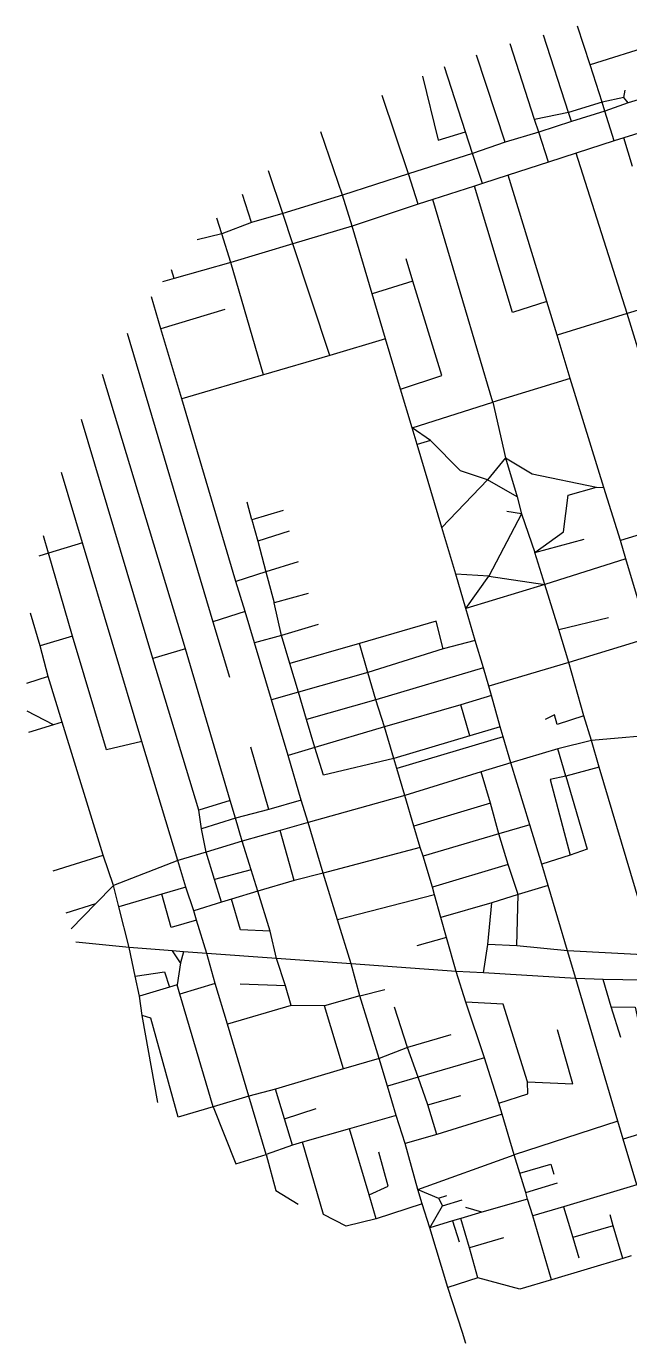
# Model space of a CAD drawing. Header units: metres. Extents: x 625672 to 628382, y 4833517 to 4835790.
# Drawn here: x 625672 to 626578, y 4833607 to 4835585 of the extents above; entities that cross this region are included whole.
import ezdxf

# ---------------------------------------------------------------- set-up
doc = ezdxf.new("R2010")
doc.units = ezdxf.units.M

msp = doc.modelspace()

# ---------------------------------------------------------------- linework, layer by layer
at = {"layer": 'ROADS'}
for points in [[(626486.4, 4835455.7), (626449, 4835571.8)], [(626518.7, 4835526.9), (626500.1, 4835584.9)], [(626435.5, 4835445.1), (626399, 4835558.7)], [(626614.6, 4835557.3), (626518.7, 4835526.9)], [(626391.5, 4835410.9), (626348.3, 4835541.5)], [(626267, 4835509.9), (626290.9, 4835414), (626331.8, 4835426.6)], [(626331.8, 4835426.6), (626300.4, 4835524.2)], [(626537, 4835470.9), (626518.7, 4835526.9)], [(626246.3, 4835363.2), (626206.7, 4835481.2)], [(626537, 4835470.9), (626486.4, 4835455.7)], [(626569.5, 4835477.8), (626537, 4835470.9)], [(626541.1, 4835457.5), (626537, 4835470.9)], [(626576.2, 4835470), (626541.1, 4835457.5)], [(626569.5, 4835477.8), (626571.6, 4835489)], [(626576.2, 4835470), (626569.5, 4835477.8)], [(626619.7, 4835483.2), (626576.2, 4835470)], [(626486.4, 4835455.7), (626435.5, 4835445.1)], [(626491.1, 4835442.1), (626486.4, 4835455.7)], [(626541.1, 4835457.5), (626491.1, 4835442.1)], [(626554.8, 4835412.8), (626541.1, 4835457.5)], [(626441.9, 4835426.2), (626435.5, 4835445.1)], [(626491.1, 4835442.1), (626441.9, 4835426.2)], [(626635.3, 4835437.8), (626569.5, 4835417.3)], [(626146.9, 4835331.2), (626114.5, 4835426.6)], [(626342.2, 4835394.1), (626331.8, 4835426.6)], [(626391.5, 4835410.9), (626342.2, 4835394.1)], [(626441.9, 4835426.2), (626391.5, 4835410.9)], [(626456.5, 4835381), (626441.9, 4835426.2)], [(626554.8, 4835412.8), (626497.8, 4835394.6)], [(626569.5, 4835417.3), (626554.8, 4835412.8)], [(626582.6, 4835374.4), (626569.5, 4835417.3)], [(626342.2, 4835394.1), (626246.3, 4835363.2)], [(626357.1, 4835348.8), (626342.2, 4835394.1)], [(626497.8, 4835394.6), (626456.5, 4835381)], [(626574.3, 4835153.6), (626497.8, 4835394.6)], [(626456.5, 4835381), (626395.9, 4835361.5)], [(626057.3, 4835303.8), (626035.8, 4835368)], [(626246.3, 4835363.2), (626146.9, 4835331.2)], [(626260.4, 4835317.8), (626246.3, 4835363.2)], [(626395.9, 4835361.5), (626357.1, 4835348.8)], [(626454, 4835171.6), (626395.9, 4835361.5)], [(626010.3, 4835290.6), (625996.6, 4835332.5)], [(626146.9, 4835331.2), (626057.3, 4835303.8)], [(626161.4, 4835284.9), (626146.9, 4835331.2)], [(626345.1, 4835344.8), (626282.4, 4835324.7)], [(626357.1, 4835348.8), (626345.1, 4835344.8)], [(626454, 4835171.6), (626402.1, 4835155), (626345.1, 4835344.8)], [(626260.4, 4835317.8), (626161.4, 4835284.9)], [(626282.4, 4835324.7), (626260.4, 4835317.8)], [(626372.8, 4835020.4), (626282.4, 4835324.7)], [(625965.9, 4835273.2), (625958.2, 4835296.8)], [(626057.3, 4835303.8), (626010.3, 4835290.6)], [(626072.6, 4835258.2), (626057.3, 4835303.8)], [(625965.9, 4835273.2), (625929, 4835264.2)], [(626010.3, 4835290.6), (625965.9, 4835273.2)], [(625979.3, 4835230.5), (625965.9, 4835273.2)], [(626161.4, 4835284.9), (626072.6, 4835258.2)], [(626191.4, 4835183.1), (626161.4, 4835284.9)], [(626072.6, 4835258.2), (625979.3, 4835230.5)], [(626127.8, 4835090.9), (626072.6, 4835258.2)], [(626252.7, 4835202.3), (626242.7, 4835235.9)], [(625894.2, 4835206.3), (625890.1, 4835219.5)], [(625979.3, 4835230.5), (625894.2, 4835206.3)], [(626028.3, 4835061.5), (625979.3, 4835230.5)], [(625894.2, 4835206.3), (625876.6, 4835201.1)], [(626252.7, 4835202.3), (626191.4, 4835183.1)], [(626234.3, 4835040.1), (626296.4, 4835060.5), (626252.7, 4835202.3)], [(625874.2, 4835130.7), (625860, 4835178.5)], [(626211.5, 4835115.6), (626191.4, 4835183.1)], [(626644, 4835174.6), (626574.3, 4835153.6)], [(625970.2, 4835159.5), (625874.2, 4835130.7)], [(626469.4, 4835121.1), (626454, 4835171.6)], [(626574.3, 4835153.6), (626469.4, 4835121.1)], [(626669.5, 4834844.7), (626574.3, 4835153.6)], [(625823.5, 4835124.2), (625952.5, 4834691)], [(625905.5, 4835025.5), (625874.2, 4835130.7)], [(626211.5, 4835115.6), (626127.8, 4835090.9)], [(626234.3, 4835040.1), (626211.5, 4835115.6)], [(626489.1, 4835055.9), (626469.4, 4835121.1)], [(626127.8, 4835090.9), (626028.3, 4835061.5)], [(625911.4, 4834650.2), (625786.8, 4835062)], [(626028.3, 4835061.5), (625905.5, 4835025.5)], [(626489.1, 4835055.9), (626372.8, 4835020.4)], [(626539.5, 4834892.7), (626489.1, 4835055.9)], [(626251.5, 4834981.9), (626234.3, 4835040.1)], [(625986.8, 4834751.5), (625905.5, 4835025.5)], [(626251.5, 4834981.9), (626372.8, 4835020.4)], [(626372.8, 4835020.4), (626391.9, 4834937)], [(625862.2, 4834635.8), (625755.3, 4834994.4)], [(626258.9, 4834957.2), (626251.5, 4834981.9)], [(626279.1, 4834963.1), (626251.5, 4834981.9)], [(626279.1, 4834963.1), (626258.9, 4834957.2)], [(626296.2, 4834832.4), (626258.9, 4834957.2)], [(626364.9, 4834904), (626324.3, 4834917.5), (626279.1, 4834963.1)], [(626391.9, 4834937), (626364.9, 4834904)], [(626391.9, 4834937), (626409.1, 4834878.6)], [(626391.9, 4834937), (626431.6, 4834912.8), (626528.6, 4834893.2)], [(625756.4, 4834809.3), (625725, 4834914.9)], [(626296.2, 4834832.4), (626364.9, 4834904)], [(626409.1, 4834878.6), (626364.9, 4834904)], [(626409.1, 4834878.6), (626415.7, 4834852.8)], [(626435.9, 4834794.9), (626478.7, 4834825.8), (626486.1, 4834881.1), (626528.6, 4834893.2)], [(626528.6, 4834893.2), (626539.5, 4834892.7)], [(626564.5, 4834812.9), (626539.5, 4834892.7)], [(626010.9, 4834843.8), (626004.1, 4834870.4)], [(626057.9, 4834858.1), (626010.9, 4834843.8)], [(626415.7, 4834852.8), (626394, 4834856.3)], [(626010.9, 4834843.8), (626020, 4834812.1)], [(626415.7, 4834852.8), (626366.5, 4834759.1)], [(626415.7, 4834852.8), (626435.9, 4834794.9)], [(626669.5, 4834844.7), (626564.5, 4834812.9)], [(625705.5, 4834793.9), (625698.2, 4834819.8)], [(626067, 4834826.8), (626020, 4834812.1)], [(626317.1, 4834762.5), (626296.2, 4834832.4)], [(625756.4, 4834809.3), (625705.5, 4834793.9)], [(625845.9, 4834511.1), (625756.4, 4834809.3)], [(626020, 4834812.1), (626031.9, 4834765.8)], [(626435.9, 4834794.9), (626510, 4834815.1)], [(626572.4, 4834785.2), (626564.5, 4834812.9)], [(625705.5, 4834793.9), (625690.9, 4834789.5)], [(625741.5, 4834669.3), (625705.5, 4834793.9)], [(626080.5, 4834780.9), (626031.9, 4834765.8)], [(626450.9, 4834747), (626435.9, 4834794.9)], [(626572.4, 4834785.2), (626450.9, 4834747)], [(626608.1, 4834666.5), (626572.4, 4834785.2)], [(626031.9, 4834765.8), (625986.8, 4834751.5)], [(626031.9, 4834765.8), (626044.5, 4834719.1)], [(626332.3, 4834711), (626317.1, 4834762.5)], [(626366.5, 4834759.1), (626317.1, 4834762.5)], [(626332.3, 4834711), (626366.5, 4834759.1)], [(626366.5, 4834759.1), (626450.9, 4834747)], [(626000.6, 4834706.1), (625986.8, 4834751.5)], [(626450.9, 4834747), (626332.3, 4834711)], [(626471.7, 4834679.5), (626450.9, 4834747)], [(626095.5, 4834733.4), (626044.5, 4834719.1)], [(626055.5, 4834670.3), (626044.5, 4834719.1)], [(625693.1, 4834654.9), (625678.3, 4834703.8)], [(626000.6, 4834706.1), (625952.5, 4834691)], [(626014.9, 4834659.1), (626000.6, 4834706.1)], [(626346.4, 4834662.7), (626332.3, 4834711)], [(625952.5, 4834691), (625977.2, 4834607.7)], [(626110.4, 4834686.7), (626055.5, 4834670.3)], [(626298.4, 4834650.1), (626287.6, 4834691.8), (626172.3, 4834658.1)], [(626471.7, 4834679.5), (626546.6, 4834697.4)], [(626486.8, 4834629.6), (626471.7, 4834679.5)], [(625741.5, 4834669.3), (625693.1, 4834654.9)], [(625845.9, 4834511.1), (625792.6, 4834498.4), (625741.5, 4834669.3)], [(626055.5, 4834670.3), (626014.9, 4834659.1)], [(626040.4, 4834573.5), (626014.9, 4834659.1)], [(626068, 4834628.3), (626055.5, 4834670.3)], [(626346.4, 4834662.7), (626298.4, 4834650.1)], [(626358.5, 4834621.7), (626346.4, 4834662.7)], [(626608.1, 4834666.5), (626486.8, 4834629.6)], [(625705.1, 4834608.6), (625693.1, 4834654.9)], [(625911.4, 4834650.2), (625862.2, 4834635.8)], [(625978.4, 4834422.7), (625911.4, 4834650.2)], [(626172.3, 4834658.1), (626068, 4834628.3)], [(626185, 4834614.9), (626172.3, 4834658.1)], [(626298.4, 4834650.1), (626185, 4834614.9)], [(625931.1, 4834408.2), (625862.2, 4834635.8)], [(626080.9, 4834585.2), (626068, 4834628.3)], [(626358.5, 4834621.7), (626197.2, 4834573.6)], [(626366.9, 4834594.2), (626358.5, 4834621.7)], [(626486.8, 4834629.6), (626366.9, 4834594.2)], [(626509.5, 4834549.7), (626486.8, 4834629.6)], [(625705.1, 4834608.6), (625672.3, 4834598.2)], [(625725.9, 4834540.3), (625705.1, 4834608.6)], [(626185, 4834614.9), (626080.9, 4834585.2)], [(626197.2, 4834573.6), (626185, 4834614.9)], [(626080.9, 4834585.2), (626040.4, 4834573.5)], [(626093, 4834544), (626080.9, 4834585.2)], [(626370.7, 4834580.1), (626324.8, 4834566.1)], [(626370.7, 4834580.1), (626366.9, 4834594.2)], [(626383.8, 4834532.9), (626370.7, 4834580.1)], [(626065.6, 4834490.2), (626040.4, 4834573.5)], [(626197.2, 4834573.6), (626093, 4834544)], [(626209.9, 4834533), (626197.2, 4834573.6)], [(626324.8, 4834566.1), (626209.9, 4834533)], [(626338.3, 4834519.4), (626324.8, 4834566.1)], [(625713, 4834536.3), (625673.5, 4834556.7)], [(625725.9, 4834540.3), (625713, 4834536.3)], [(625787.6, 4834340.3), (625725.9, 4834540.3)], [(626105.5, 4834502), (626093, 4834544)], [(626509.5, 4834549.7), (626469.5, 4834536.8), (626465.3, 4834551), (626451.1, 4834544.1)], [(626520.7, 4834512.8), (626509.5, 4834549.7)], [(625713, 4834536.3), (625675.5, 4834524.6)], [(626209.9, 4834533), (626105.5, 4834502)], [(626224.1, 4834485.6), (626209.9, 4834533)], [(626383.8, 4834532.9), (626338.3, 4834519.4)], [(626388.1, 4834518.3), (626383.8, 4834532.9)], [(626635.6, 4834522.7), (626520.7, 4834512.8)], [(625899.8, 4834332.4), (625845.9, 4834511.1)], [(626036.3, 4834409.2), (626009.4, 4834502.7)], [(626105.5, 4834502), (626065.6, 4834490.2)], [(626224.1, 4834485.6), (626118.3, 4834460.4), (626105.5, 4834502)], [(626338.3, 4834519.4), (626224.1, 4834485.6)], [(626388.1, 4834518.3), (626228.5, 4834470.7)], [(626399.7, 4834479.3), (626388.1, 4834518.3)], [(626520.7, 4834512.8), (626470.4, 4834500)], [(626532.6, 4834472.4), (626520.7, 4834512.8)], [(626085, 4834422.9), (626065.6, 4834490.2)], [(626228.5, 4834470.7), (626224.1, 4834485.6)], [(626470.4, 4834500), (626399.7, 4834479.3)], [(626482.2, 4834458.8), (626470.4, 4834500)], [(626240.4, 4834430.2), (626228.5, 4834470.7)], [(626355, 4834465.5), (626240.4, 4834430.2)], [(626399.7, 4834479.3), (626355, 4834465.5)], [(626369.3, 4834418.7), (626355, 4834465.5)], [(626428.4, 4834386.2), (626399.7, 4834479.3)], [(626532.6, 4834472.4), (626482.2, 4834458.8)], [(626606.7, 4834223.9), (626532.6, 4834472.4)], [(626482.2, 4834458.8), (626458.9, 4834454), (626488.8, 4834340.5)], [(626482.2, 4834458.8), (626514.6, 4834349.4), (626488.8, 4834340.5)], [(625978.4, 4834422.7), (625931.1, 4834408.2)], [(625986.1, 4834396.2), (625978.4, 4834422.7)], [(626085, 4834422.9), (626036.3, 4834409.2)], [(626095.2, 4834389.6), (626085, 4834422.9)], [(626240.4, 4834430.2), (626095.2, 4834389.6)], [(626254.2, 4834383.9), (626240.4, 4834430.2)], [(625935.5, 4834380), (625931.1, 4834408.2)], [(626036.3, 4834409.2), (625986.1, 4834396.2)], [(626369.3, 4834418.7), (626254.2, 4834383.9)], [(626381.5, 4834372.5), (626369.3, 4834418.7)], [(625986.1, 4834396.2), (625935.5, 4834380)], [(625996.3, 4834361.2), (625986.1, 4834396.2)], [(626095.2, 4834389.6), (626053.2, 4834377.5)], [(626117.9, 4834313.5), (626095.2, 4834389.6)], [(626263.5, 4834351.9), (626254.2, 4834383.9)], [(626428.4, 4834386.2), (626381.5, 4834372.5)], [(626446.1, 4834326.7), (626428.4, 4834386.2)], [(625942.1, 4834345), (625935.5, 4834380)], [(626053.2, 4834377.5), (625996.3, 4834361.2)], [(626074.5, 4834302.6), (626053.2, 4834377.5)], [(626381.5, 4834372.5), (626268.1, 4834338.9)], [(626396, 4834326.4), (626381.5, 4834372.5)], [(625942.1, 4834345), (625899.8, 4834332.4)], [(625996.3, 4834361.2), (625942.1, 4834345)], [(625954.8, 4834303.7), (625942.1, 4834345)], [(626009.7, 4834318.6), (625996.3, 4834361.2)], [(626263.5, 4834351.9), (626117.9, 4834313.5)], [(626268.1, 4834338.9), (626263.5, 4834351.9)], [(625712.5, 4834316.8), (625787.6, 4834340.3)], [(625803.2, 4834295), (625787.6, 4834340.3)], [(625899.8, 4834332.4), (625803.2, 4834295)], [(625911.7, 4834292.2), (625899.8, 4834332.4)], [(626282.1, 4834292.6), (626268.1, 4834338.9)], [(626396, 4834326.4), (626282.1, 4834292.6)], [(626410.7, 4834281.3), (626396, 4834326.4)], [(626488.8, 4834340.5), (626446.1, 4834326.7)], [(626455.6, 4834294.7), (626446.1, 4834326.7)], [(626009.7, 4834318.6), (625954.8, 4834303.7)], [(625965.3, 4834269.8), (625954.8, 4834303.7)], [(626019.8, 4834286.6), (626009.7, 4834318.6)], [(626074.5, 4834302.6), (626019.8, 4834286.6)], [(626117.9, 4834313.5), (626074.5, 4834302.6)], [(626139.3, 4834243.4), (626117.9, 4834313.5)], [(625803.2, 4834295), (625776.1, 4834267.3)], [(625811.2, 4834263), (625803.2, 4834295)], [(625911.7, 4834292.2), (625875.6, 4834281.7)], [(625923.8, 4834256.9), (625911.7, 4834292.2)], [(626019.8, 4834286.6), (625980.3, 4834274.4)], [(626038.4, 4834226.2), (626019.8, 4834286.6)], [(626285.3, 4834280.7), (626282.1, 4834292.6)], [(626455.6, 4834294.7), (626410.7, 4834281.3)], [(626484.7, 4834196.6), (626455.6, 4834294.7)], [(625776.1, 4834267.3), (625731.5, 4834253.1)], [(625776.1, 4834267.3), (625739.6, 4834229.9)], [(625875.6, 4834281.7), (625811.2, 4834263)], [(625826.6, 4834201.7), (625811.2, 4834263)], [(625927.9, 4834243), (625889.6, 4834232), (625875.6, 4834281.7)], [(625965.3, 4834269.8), (625923.8, 4834256.9)], [(625980.3, 4834274.4), (625965.3, 4834269.8)], [(626038.4, 4834226.2), (625993.8, 4834228.4), (625980.3, 4834274.4)], [(626285.3, 4834280.7), (626139.3, 4834243.4)], [(626294.9, 4834246.9), (626285.3, 4834280.7)], [(626371.1, 4834269.1), (626294.9, 4834246.9)], [(626365, 4834206.2), (626371.1, 4834269.1)], [(626410.7, 4834281.3), (626371.1, 4834269.1)], [(626408.6, 4834204.1), (626410.7, 4834281.3)], [(625927.9, 4834243), (625923.8, 4834256.9)], [(625943.3, 4834192.9), (625927.9, 4834243)], [(626160.1, 4834177.1), (626139.3, 4834243.4)], [(626303.4, 4834216.6), (626294.9, 4834246.9)], [(626047.8, 4834185.3), (626038.4, 4834226.2)], [(625826.6, 4834201.7), (625746.8, 4834209.8)], [(626303.4, 4834216.6), (626258.4, 4834204.2)], [(626317.6, 4834166), (626303.4, 4834216.6)], [(626358.7, 4834163.9), (626365, 4834206.2)], [(626408.6, 4834204.1), (626365, 4834206.2)], [(626484.7, 4834196.6), (626408.6, 4834204.1)], [(625835.9, 4834158.9), (625826.6, 4834201.7)], [(625891.6, 4834196.7), (625826.6, 4834201.7)], [(625903.5, 4834178.6), (625891.6, 4834196.7)], [(625908.1, 4834195.5), (625891.6, 4834196.7)], [(625908.1, 4834195.5), (625903.5, 4834178.6)], [(625943.3, 4834192.9), (625908.1, 4834195.5)], [(625955.9, 4834147.5), (625943.3, 4834192.9)], [(626047.8, 4834185.3), (625943.3, 4834192.9)], [(626061.5, 4834144.1), (626047.8, 4834185.3)], [(626160.1, 4834177.1), (626047.8, 4834185.3)], [(626617, 4834189.9), (626484.7, 4834196.6)], [(626497.4, 4834155.1), (626484.7, 4834196.6)], [(625835.9, 4834158.9), (625879.8, 4834165.4), (625887, 4834142.2)], [(625903.5, 4834178.6), (625898.5, 4834145.7)], [(626317.6, 4834166), (626160.1, 4834177.1)], [(626173.2, 4834129.2), (626160.1, 4834177.1)], [(626332.2, 4834119.7), (626317.6, 4834166)], [(626358.7, 4834163.9), (626317.6, 4834166)], [(626497.4, 4834155.1), (626358.7, 4834163.9)], [(625842.2, 4834128.8), (625835.9, 4834158.9)], [(625898.5, 4834145.7), (625887, 4834142.2)], [(625902.7, 4834131.8), (625898.5, 4834145.7)], [(625955.9, 4834147.5), (625902.7, 4834131.8)], [(625974.3, 4834086.9), (625955.9, 4834147.5)], [(626061.5, 4834144.1), (625993.5, 4834146.8)], [(626070, 4834114.8), (626061.5, 4834144.1)], [(626560.5, 4833941), (626497.4, 4834155.1)], [(626538.4, 4834153.9), (626497.4, 4834155.1)], [(626550.5, 4834112.8), (626538.4, 4834153.9)], [(626627.4, 4834152.1), (626538.4, 4834153.9)], [(625887, 4834142.2), (625842.2, 4834128.8)], [(625846.4, 4834099.5), (625842.2, 4834128.8)], [(625952.9, 4833962.4), (625902.7, 4834131.8)], [(626173.2, 4834129.2), (626120.1, 4834114.3)], [(626173.2, 4834129.2), (626210.5, 4834138.6)], [(626202.3, 4834034.9), (626173.2, 4834129.2)], [(626070, 4834114.8), (625974.3, 4834086.9)], [(626120.1, 4834114.3), (626070, 4834114.8)], [(626148.7, 4834019.5), (626120.1, 4834114.3)], [(626244.4, 4834051.4), (626225.2, 4834112.3)], [(626425, 4833999.9), (626388.3, 4834116.5), (626332.2, 4834119.7)], [(626360.3, 4834036.3), (626332.2, 4834119.7)], [(626550.5, 4834112.8), (626586.3, 4834112.3), (626616.3, 4833972.6)], [(626564.7, 4834066.9), (626550.5, 4834112.8)], [(625869.5, 4833968.9), (625846.4, 4834099.5)], [(625952.9, 4833962.4), (625900.3, 4833947), (625859, 4834095.6), (625846.4, 4834099.5)], [(626006.4, 4833978.8), (625974.3, 4834086.9)], [(626309.8, 4834070.5), (626244.4, 4834051.4)], [(626425, 4833999.9), (626492.9, 4833997.3), (626469.8, 4834078.3)], [(626244.4, 4834051.4), (626202.3, 4834034.9)], [(626260.4, 4834007), (626244.4, 4834051.4)], [(626202.3, 4834034.9), (626148.7, 4834019.5)], [(626214.5, 4833993.6), (626202.3, 4834034.9)], [(626360.3, 4834036.3), (626260.4, 4834007)], [(626381.9, 4833968.3), (626360.3, 4834036.3)], [(626148.7, 4834019.5), (626046.5, 4833989)], [(626260.4, 4834007), (626214.5, 4833993.6)], [(626275.2, 4833965.4), (626260.4, 4834007)], [(626046.5, 4833989), (626006.4, 4833978.8)], [(626059.9, 4833944.7), (626046.5, 4833989)], [(626227.7, 4833949.6), (626214.5, 4833993.6)], [(626381.9, 4833968.3), (626425.5, 4833982.1), (626425, 4833999.9)], [(626006.4, 4833978.8), (625952.9, 4833962.4)], [(626032.2, 4833891), (626006.4, 4833978.8)], [(626275.2, 4833965.4), (626324.7, 4833979.8)], [(626386.6, 4833951.3), (626381.9, 4833968.3)], [(625952.9, 4833962.4), (625987, 4833876.8), (626032.2, 4833891)], [(626059.9, 4833944.7), (626107.3, 4833959.9)], [(626227.7, 4833949.6), (626157.5, 4833929.5)], [(626240.9, 4833907.4), (626227.7, 4833949.6)], [(626288.7, 4833921.2), (626275.2, 4833965.4)], [(626386.6, 4833951.3), (626288.7, 4833921.2)], [(626405, 4833890.7), (626386.6, 4833951.3)], [(626071.8, 4833905.2), (626059.9, 4833944.7)], [(626157.5, 4833929.5), (626086.8, 4833909.3)], [(626186.9, 4833830.5), (626157.5, 4833929.5)], [(626560.5, 4833941), (626405, 4833890.7)], [(626568.6, 4833913.8), (626560.5, 4833941)], [(626086.8, 4833909.3), (626071.8, 4833905.2)], [(626197.7, 4833794.6), (626152.7, 4833783.4), (626118.5, 4833800.9), (626086.8, 4833909.3)], [(626288.7, 4833921.2), (626240.9, 4833907.4)], [(626260.3, 4833838.2), (626240.9, 4833907.4)], [(626602.9, 4833924.5), (626568.6, 4833913.8)], [(626588.9, 4833845.6), (626568.6, 4833913.8)], [(626071.8, 4833905.2), (626032.2, 4833891)], [(626032.2, 4833891), (626047.1, 4833836.8), (626080.4, 4833816.3)], [(626186.9, 4833830.5), (626215.7, 4833843.4), (626201.6, 4833894.3)], [(626260.3, 4833838.2), (626405, 4833890.7)], [(626413.4, 4833862.8), (626405, 4833890.7)], [(626413.4, 4833862.8), (626460, 4833876.3), (626464.4, 4833861.5)], [(626422.1, 4833834), (626413.4, 4833862.8)], [(626422.1, 4833834), (626469.8, 4833848.2)], [(626197.7, 4833794.6), (626186.9, 4833830.5)], [(626266.7, 4833816.8), (626260.3, 4833838.2)], [(626260.3, 4833838.2), (626291.4, 4833825.6)], [(626291.4, 4833825.6), (626303.9, 4833829.5)], [(626424.7, 4833823.9), (626422.1, 4833834)], [(626588.9, 4833845.6), (626478.9, 4833812.4)], [(626266.7, 4833816.8), (626197.7, 4833794.6)], [(626278, 4833781.1), (626266.7, 4833816.8)], [(626278, 4833781.1), (626297.1, 4833813.7)], [(626291.4, 4833825.6), (626297.1, 4833813.7)], [(626297.1, 4833813.7), (626326.9, 4833822.7)], [(626356.4, 4833804.2), (626332.1, 4833811.4)], [(626424.7, 4833823.9), (626356.4, 4833804.2)], [(626432.7, 4833799), (626424.7, 4833823.9)], [(626478.9, 4833812.4), (626432.7, 4833799)], [(626478.9, 4833812.4), (626492.8, 4833766.3)], [(626312.3, 4833791.2), (626278, 4833781.1)], [(626324.7, 4833794.9), (626312.3, 4833791.2)], [(626312.3, 4833791.2), (626322, 4833759.8)], [(626356.4, 4833804.2), (626324.7, 4833794.9)], [(626337.7, 4833750.6), (626324.7, 4833794.9)], [(626460.6, 4833702.8), (626432.7, 4833799)], [(626553.3, 4833783.9), (626548.9, 4833800.3)], [(626305.1, 4833691.2), (626278, 4833781.1)], [(626553.3, 4833783.9), (626492.8, 4833766.3)], [(626568, 4833735), (626553.3, 4833783.9)], [(626388.6, 4833766), (626337.7, 4833750.6)], [(626350.1, 4833706), (626337.7, 4833750.6)], [(626492.8, 4833766.3), (626502.1, 4833735.8)], [(626568, 4833735), (626460.6, 4833702.8)], [(626580.6, 4833738.8), (626568, 4833735)], [(626350.1, 4833706), (626305.1, 4833691.2)], [(626327.4, 4833623.9), (626305.1, 4833691.2)], [(626460.6, 4833702.8), (626413.3, 4833689), (626350.1, 4833706)], [(626332.3, 4833607), (626327.4, 4833623.9)]]:
    msp.add_lwpolyline(points, dxfattribs=at)

doc.saveas('drawing.dxf')
